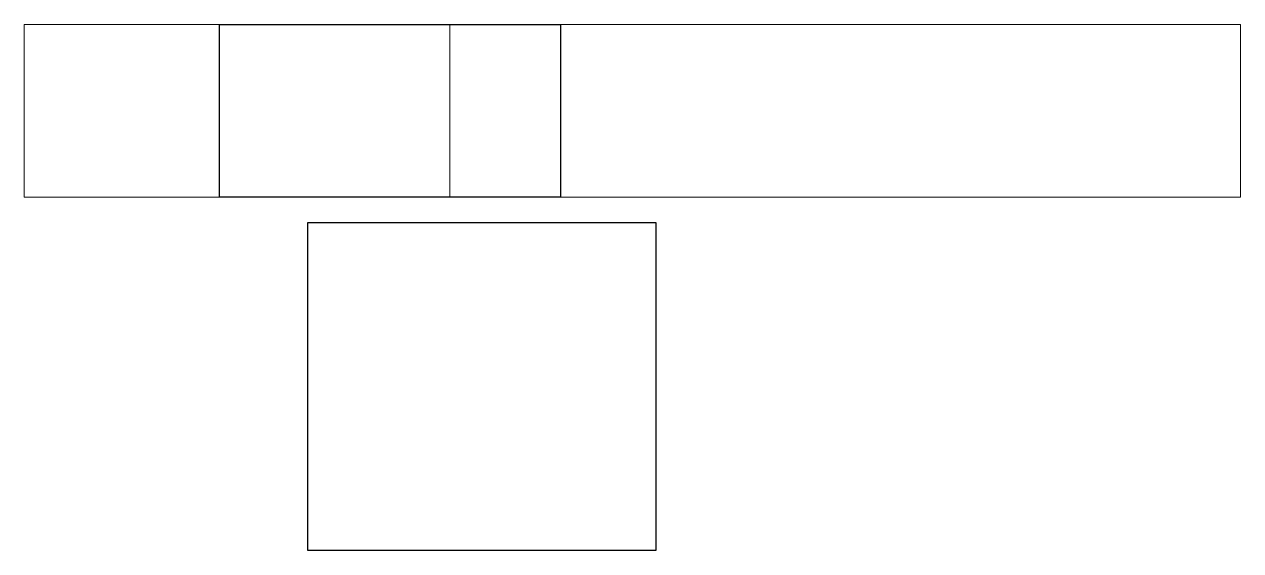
# Model space of a CAD drawing. Header units: inches. Extents: x 0 to 685, y 4 to 300.
import ezdxf

# ---------------------------------------------------------------- set-up
doc = ezdxf.new("R2010")
doc.units = ezdxf.units.IN
doc.header["$MEASUREMENT"] = 0
doc.layers.add('Layer 2', color=7, linetype='Continuous')
doc.layers.add('Layer 3', color=7, linetype='Continuous')
picture_1 = doc.add_image_def('image1.png', size_in_pixel=(800, 405))
picture_2 = doc.add_image_def('image2.png', size_in_pixel=(1045, 985))

msp = doc.modelspace()

# ---------------------------------------------------------------- linework, layer by layer
at = {"layer": 'Layer 2', "lineweight": 0}
msp.add_lwpolyline([(684.97, 202.8), (0, 202.8), (0, 300), (684.97, 300), (684.97, 202.8)], dxfattribs=at)
at = {"layer": 'Layer 3', "lineweight": 0}
msp.add_lwpolyline([(684.97, 202.8), (239.64, 202.8), (239.64, 300), (684.97, 300), (684.97, 202.8)], dxfattribs=at)

# ---------------------------------------------------------------- pictures from other files: only their frames are drawn
at = {"layer": 'Layer 2'}
image = msp.add_image(picture_1, insert=(109.93, 202.8), size_in_units=(192, 97.2), dxfattribs=at)
at = {"layer": 'Layer 3'}
image = msp.add_image(picture_2, insert=(159.65, 3.74), size_in_units=(195.94, 184.69), dxfattribs=at)

doc.saveas('drawing.dxf')
